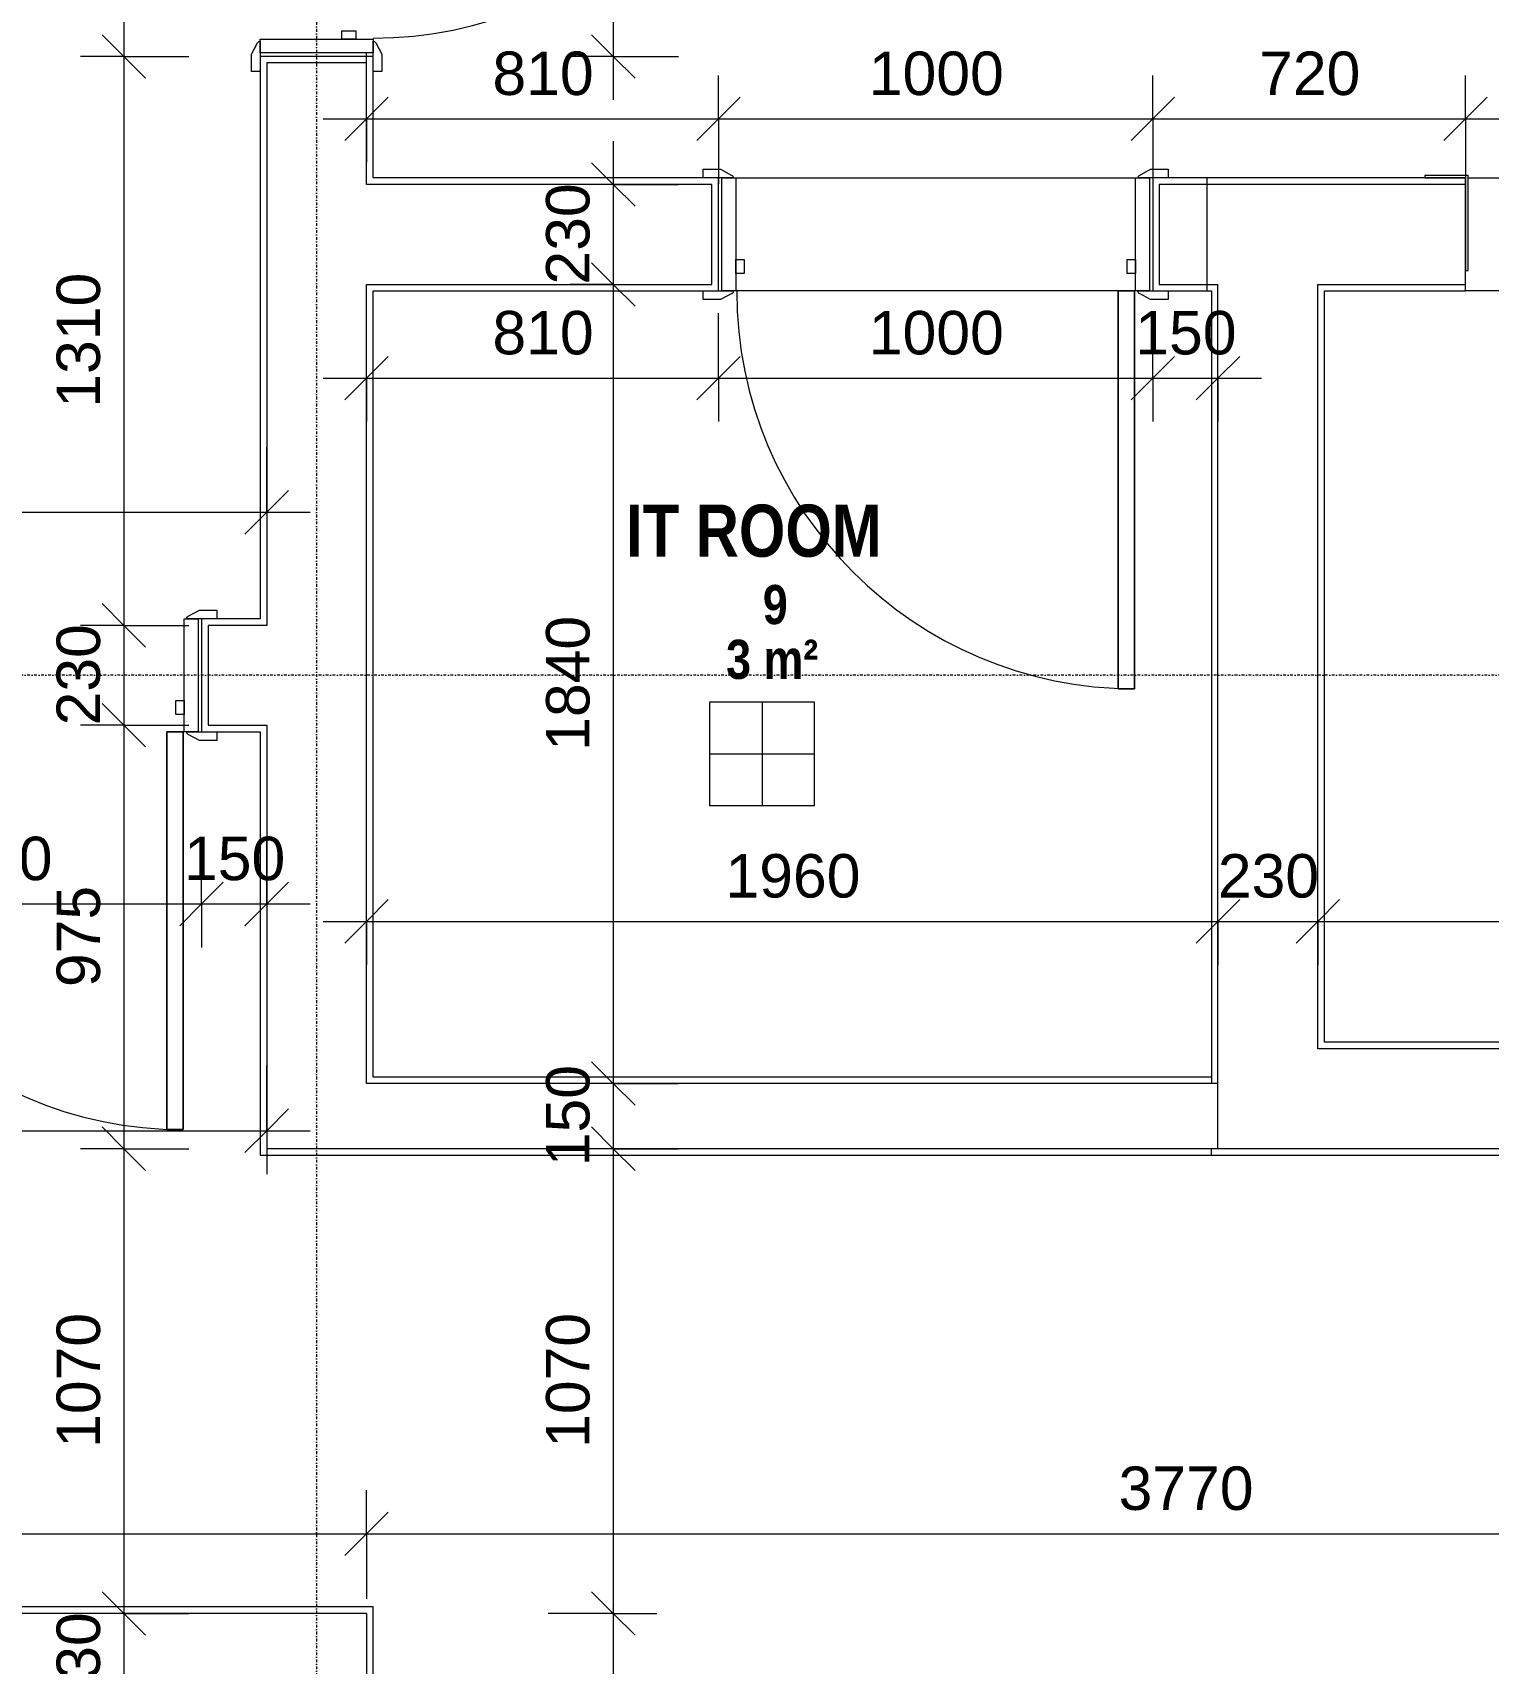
# Model space of a CAD drawing. Header units: millimetres. Extents: x -21051 to 202668, y -15646 to 13691.
# Drawn here: x -5025 to -1673, y -6067 to -2312 of the extents above; entities that cross this region are included whole.
import ezdxf

# ---------------------------------------------------------------- set-up
doc = ezdxf.new("R2010")
doc.units = ezdxf.units.MM
doc.linetypes.add('Dash dot', pattern=[15.875, 6.35, -4.7625, 0, -4.7625])
for name, color, linetype, lineweight in [('A-ANNO-DIMS', 211, 'Continuous', 9), ('A-ANNO-DIMS-100', 211, 'Continuous', 9), ('A-AREA-IDEN', 2, 'Continuous', 9), ('A-DOOR', 31, 'Continuous', 5), ('A-DOOR-FRAM', 31, 'Continuous', 5), ('A-FLOR', 192, 'Continuous', 5), ('A-WALL', 113, 'Continuous', 5), ('I-WALL', 2, 'Continuous', 5), ('S-GRID', 1, 'Continuous', 9)]:
    doc.layers.add(name, color=color, linetype=linetype, lineweight=lineweight)
doc.layers.get('0').off()
doc.styles.add('Arial Narrow_B', font='ARIALNB.TTF', dxfattribs={"height": 90})
doc.styles.add('Arial Narrow_B_1', font='ARIALNB.TTF', dxfattribs={"height": 120})
doc.styles.add('Arial_3', font='arial.ttf', dxfattribs={"height": 100})
doc.dimstyles.new('Arial_1_0', dxfattribs={"dimscale": 304.8, "dimtxt": 102.02594, "dimasz": 0.328084, "dimexe": 0.328084, "dimexo": 0.0625, "dimgap": 0.082021, "dimtad": 1, "dimdec": 0, "dimzin": 0, "dimdsep": 46, "dimtxsty": 'Arial_3', "dimblk1": 'OBLIQUE', "dimblk2": 'OBLIQUE', "dimsah": 1, "dimcen": 0.09, "dimdle": 0.328084, "dimazin": 0, "dimtfac": 1, "dimtdec": 4, "dimtix": 1, "dimtmove": 0, "dimatfit": 3, "dimfxl": 0.492126, "dimfxlon": 1, "dimtvp": 1, "dimtolj": 1, "dimtzin": 0, "dimarcsym": 2})
doc.dimstyles.new('Arial_1_0_3', dxfattribs={"dimscale": 304.8, "dimtxt": 102.02594, "dimasz": 0.328084, "dimexe": 0.328084, "dimexo": 0.0625, "dimgap": 0.082021, "dimtad": 1, "dimdec": 0, "dimzin": 0, "dimdsep": 46, "dimtxsty": 'Arial_3', "dimblk1": 'OBLIQUE', "dimblk2": 'OBLIQUE', "dimsah": 1, "dimcen": 0.09, "dimdle": 0.328084, "dimazin": 0, "dimtfac": 1, "dimtdec": 4, "dimtix": 1, "dimtmove": 0, "dimatfit": 3, "dimfxl": 0.492126, "dimfxlon": 1, "dimtvp": 1, "dimtolj": 1, "dimtzin": 0, "dimarcsym": 2})

# ---------------------------------------------------------------- blocks, each defined once
blk = doc.blocks.new('Doors_IntSgl - 1000x2700mm-873435-00_Ground floor')
at = {"layer": 'A-DOOR'}
for p, q in [((-535, 150), (-495, 150)), ((-535, 130), (-535, 150)), ((-465, 130), (-500, 130)), ((-495, 150), (-469, 136)), ((500, 130), (465, 130)), ((469, 136), (495, 150)), ((495, 150), (535, 150)), ((535, 150), (535, 130)), ((-535, -150), (-535, -130)), ((-495, -150), (-535, -150)), ((-500, -130), (-465, -130)), ((-469, -136), (-495, -150)), ((420, -130), (458, -130)), ((420, -1046), (420, -130)), ((420, -130), (420, -1046)), ((458, -130), (420, -130)), ((458, -130), (458, -1046)), ((458, -1046), (458, -130)), ((465, -130), (500, -130)), ((495, -150), (469, -136)), ((535, -150), (495, -150)), ((535, -130), (535, -150)), ((458, -1046), (420, -1046)), ((420, -1046), (458, -1046))]:
    blk.add_line(p, q, dxfattribs=at)
for centre, radius, start, end in [((-473, 129), 8.06, 7.125, 60.2551), ((473, 129), 8.06, 119.7449, 172.875), ((-473, -129), 8.06, 299.7449, 352.875), ((-473, -129), 8.06, 299.7449, 352.875), ((458, -130), 916, 180, 270), ((473, -129), 8.06, 187.125, 240.2551), ((473, -129), 8.06, 187.125, 240.2551)]:
    blk.add_arc(centre, radius, start, end, dxfattribs=at)
at = {"layer": 'A-DOOR-FRAM'}
for p, q in [((-492, 130), (-460, 130)), ((-492, -130), (-492, 130)), ((-460, 130), (-460, -130)), ((460, 130), (492, 130)), ((460, -130), (460, 130)), ((492, 130), (492, -130)), ((-460, -58), (-441, -58)), ((-460, -90), (-460, -58)), ((-441, -58), (-441, -90)), ((441, -58), (460, -58)), ((441, -90), (441, -58)), ((460, -58), (460, -90)), ((-441, -90), (-460, -90)), ((460, -90), (441, -90)), ((-460, -130), (-492, -130)), ((492, -130), (460, -130))]:
    blk.add_line(p, q, dxfattribs=at)
blk = doc.blocks.new('Doors_IntSgl - 1000x2700mm-881395-00_Ground floor')
at = {"layer": 'A-DOOR'}
for p, q in [((-535, 150), (-495, 150)), ((-535, 130), (-535, 150)), ((-465, 130), (-500, 130)), ((-495, 150), (-469, 136)), ((500, 130), (465, 130)), ((469, 136), (495, 150)), ((495, 150), (535, 150)), ((535, 150), (535, 130)), ((-535, -150), (-535, -130)), ((-495, -150), (-535, -150)), ((-500, -130), (-465, -130)), ((-469, -136), (-495, -150)), ((420, -130), (458, -130)), ((420, -1046), (420, -130)), ((420, -130), (420, -1046)), ((458, -130), (420, -130)), ((458, -130), (458, -1046)), ((458, -1046), (458, -130)), ((465, -130), (500, -130)), ((495, -150), (469, -136)), ((535, -150), (495, -150)), ((535, -130), (535, -150)), ((458, -1046), (420, -1046)), ((420, -1046), (458, -1046))]:
    blk.add_line(p, q, dxfattribs=at)
for centre, radius, start, end in [((-473, 129), 8.06, 7.125, 60.2551), ((473, 129), 8.06, 119.7449, 172.875), ((-473, -129), 8.06, 299.7449, 352.875), ((-473, -129), 8.06, 299.7449, 352.875), ((458, -130), 916, 180, 270), ((473, -129), 8.06, 187.125, 240.2551), ((473, -129), 8.06, 187.125, 240.2551)]:
    blk.add_arc(centre, radius, start, end, dxfattribs=at)
at = {"layer": 'A-DOOR-FRAM'}
for p, q in [((-492, 130), (-460, 130)), ((-492, -130), (-492, 130)), ((-460, 130), (-460, -130)), ((460, 130), (492, 130)), ((460, -130), (460, 130)), ((492, 130), (492, -130)), ((-460, -58), (-441, -58)), ((-460, -90), (-460, -58)), ((-441, -58), (-441, -90)), ((441, -58), (460, -58)), ((441, -90), (441, -58)), ((460, -58), (460, -90)), ((-441, -90), (-460, -90)), ((460, -90), (441, -90)), ((-460, -130), (-492, -130)), ((492, -130), (460, -130))]:
    blk.add_line(p, q, dxfattribs=at)
blk = doc.blocks.new('Room Tag B - Medium_rfaX - Name and Number-1261570-00_Ground floor')
at = {"layer": 'A-AREA-IDEN'}
for p, q in [((-2.752, -5.004), (-2.752, -2.604)), ((-2.752, -2.604), (-0.352, -2.604)), ((-1.552, -2.604), (-1.552, -5.004)), ((-0.352, -2.604), (-0.352, -5.004)), ((-2.752, -3.804), (-0.352, -3.804)), ((-0.352, -5.004), (-2.752, -5.004))]:
    blk.add_line(p, q, dxfattribs=at)
blk = doc.blocks.new('DIMBLOCK64-00_Ground floor')
at = {"layer": 'A-ANNO-DIMS-100', "transparency": 16777216}
for p, q in [((-6356, -5768), (-6356, -5618)), ((-4256, -5768), (-4256, -5668)), ((-6356, -5768), (-6306, -5718)), ((-4256, -5768), (-4206, -5718)), ((-6356, -5768), (-6406, -5818)), ((-6356, -5768), (-4256, -5768)), ((-6356, -5768), (-6356, -5868)), ((-4256, -5768), (-4306, -5818)), ((-4256, -5768), (-4256, -5918))]:
    blk.add_line(p, q, dxfattribs=at)
at = {"layer": 'A-ANNO-DIMS-100', "color": 0, "transparency": 16777216, "insert": (-5459.8, -5613.2), "char_height": 100, "width": 369.177, "attachment_point": 1, "line_spacing_factor": 0.941778, "style": 'Arial_3'}
blk.add_mtext('2100', dxfattribs=at)
blk = doc.blocks.new('_Oblique')
at = {"color": 0, "linetype": 'ByBlock', "lineweight": -2}
blk.add_line((-0.5, -0.5), (0.5, 0.5), dxfattribs=at)
blk = doc.blocks.new('DIMBLOCK65-00_Ground floor')
at = {"layer": 'A-ANNO-DIMS-100', "transparency": 16777216}
for p, q in [((-486, -5768), (-486, -5618)), ((-4256, -5768), (-4256, -5668)), ((-4256, -5768), (-4206, -5718)), ((-486, -5768), (-436, -5718)), ((-4256, -5768), (-4306, -5818)), ((-4256, -5768), (-486, -5768)), ((-4256, -5768), (-4256, -5918)), ((-486, -5768), (-536, -5818)), ((-486, -5768), (-486, -5868))]:
    blk.add_line(p, q, dxfattribs=at)
at = {"layer": 'A-ANNO-DIMS-100', "color": 0, "transparency": 16777216, "insert": (-2524.8, -5613.2), "char_height": 100, "width": 369.177, "attachment_point": 1, "line_spacing_factor": 0.941778, "style": 'Arial_3'}
blk.add_mtext('3770', dxfattribs=at)
blk = doc.blocks.new('DIMBLOCK109-00_Ground floor')
at = {"layer": 'A-ANNO-DIMS-100', "transparency": 16777216}
for p, q in [((-4256, -4358), (-4256, -4208)), ((-2296, -4358), (-2296, -4208)), ((-4256, -4358), (-4206, -4308)), ((-2296, -4358), (-2246, -4308)), ((-4356, -4358), (-2296, -4358)), ((-4256, -4358), (-4306, -4408)), ((-4256, -4358), (-4256, -4458)), ((-2296, -4358), (-2346, -4408)), ((-2296, -4358), (-2296, -4458))]:
    blk.add_line(p, q, dxfattribs=at)
at = {"layer": 'A-ANNO-DIMS-100', "color": 0, "transparency": 16777216, "insert": (-3429.8, -4203.2), "char_height": 100, "width": 369.177, "attachment_point": 1, "line_spacing_factor": 0.941778, "style": 'Arial_3'}
blk.add_mtext('1960', dxfattribs=at)
blk = doc.blocks.new('DIMBLOCK110-00_Ground floor')
at = {"layer": 'A-ANNO-DIMS-100', "transparency": 16777216}
for p, q in [((-2296, -4358), (-2296, -4208)), ((-2066, -4358), (-2066, -4208)), ((-2296, -4358), (-2246, -4308)), ((-2066, -4358), (-2016, -4308)), ((-2296, -4358), (-2346, -4408)), ((-2296, -4358), (-2066, -4358)), ((-2296, -4358), (-2296, -4458)), ((-2066, -4358), (-2116, -4408)), ((-2066, -4358), (-2066, -4458))]:
    blk.add_line(p, q, dxfattribs=at)
at = {"layer": 'A-ANNO-DIMS-100', "color": 0, "transparency": 16777216, "insert": (-2296.3, -4203.2), "char_height": 100, "width": 276.883, "attachment_point": 1, "line_spacing_factor": 0.941778, "style": 'Arial_3'}
blk.add_mtext('230', dxfattribs=at)
blk = doc.blocks.new('DIMBLOCK111-00_Ground floor')
at = {"layer": 'A-ANNO-DIMS-100', "transparency": 16777216}
for p, q in [((-2066, -4358), (-2066, -4208)), ((-486, -4358), (-486, -4208)), ((-2066, -4358), (-2016, -4308)), ((-486, -4358), (-436, -4308)), ((-2066, -4358), (-2116, -4408)), ((-2066, -4358), (-386, -4358)), ((-2066, -4358), (-2066, -4458)), ((-486, -4358), (-536, -4408)), ((-486, -4358), (-486, -4458))]:
    blk.add_line(p, q, dxfattribs=at)
at = {"layer": 'A-ANNO-DIMS-100', "color": 0, "transparency": 16777216, "insert": (-1429.8, -4203.2), "char_height": 100, "width": 369.177, "attachment_point": 1, "line_spacing_factor": 0.941778, "style": 'Arial_3'}
blk.add_mtext('1580', dxfattribs=at)
blk = doc.blocks.new('DIMBLOCK119-00_Ground floor')
at = {"layer": 'A-ANNO-DIMS-100', "transparency": 16777216}
for p, q in [((-5636, -4318), (-5636, -4168)), ((-4636, -4318), (-4636, -4168)), ((-5636, -4318), (-5586, -4268)), ((-4636, -4318), (-4586, -4268)), ((-5636, -4318), (-5686, -4368)), ((-5636, -4318), (-4636, -4318)), ((-5636, -4318), (-5636, -4418)), ((-4636, -4318), (-4686, -4368)), ((-4636, -4318), (-4636, -4418))]:
    blk.add_line(p, q, dxfattribs=at)
at = {"layer": 'A-ANNO-DIMS-100', "color": 0, "transparency": 16777216, "insert": (-5289.8, -4163.2), "char_height": 100, "width": 369.177, "attachment_point": 1, "line_spacing_factor": 0.941778, "style": 'Arial_3'}
blk.add_mtext('1000', dxfattribs=at)
blk = doc.blocks.new('DIMBLOCK120-00_Ground floor')
at = {"layer": 'A-ANNO-DIMS-100', "transparency": 16777216}
for p, q in [((-4636, -4318), (-4636, -4168)), ((-4486, -4318), (-4486, -4168)), ((-4636, -4318), (-4586, -4268)), ((-4486, -4318), (-4436, -4268)), ((-4636, -4318), (-4686, -4368)), ((-4636, -4318), (-4386, -4318)), ((-4636, -4318), (-4636, -4418)), ((-4486, -4318), (-4536, -4368)), ((-4486, -4318), (-4486, -4418))]:
    blk.add_line(p, q, dxfattribs=at)
at = {"layer": 'A-ANNO-DIMS-100', "color": 0, "transparency": 16777216, "insert": (-4676.3, -4163.2), "char_height": 100, "width": 276.883, "attachment_point": 1, "line_spacing_factor": 0.941778, "style": 'Arial_3'}
blk.add_mtext('150', dxfattribs=at)
blk = doc.blocks.new('DIMBLOCK121-00_Ground floor')
at = {"layer": 'A-ANNO-DIMS-100', "transparency": 16777216}
for p, q in [((-6356, -4840), (-6356, -4690)), ((-4486, -4840), (-4486, -4690)), ((-6356, -4840), (-6306, -4790)), ((-4486, -4840), (-4436, -4790)), ((-6456, -4840), (-4386, -4840)), ((-6356, -4840), (-6406, -4890)), ((-6356, -4840), (-6356, -4940)), ((-4486, -4840), (-4536, -4890)), ((-4486, -4840), (-4486, -4940))]:
    blk.add_line(p, q, dxfattribs=at)
at = {"layer": 'A-ANNO-DIMS-100', "color": 0, "transparency": 16777216, "insert": (-5574.8, -4685.2), "char_height": 100, "width": 369.177, "attachment_point": 1, "line_spacing_factor": 0.941778, "style": 'Arial_3'}
blk.add_mtext('1870', dxfattribs=at)
blk = doc.blocks.new('DIMBLOCK160-00_Ground floor')
at = {"layer": 'A-ANNO-DIMS-100', "transparency": 16777216}
for p, q in [((-4814.9, -1366.5), (-4864.9, -1316.5)), ((-4814.9, -1366.5), (-4914.9, -1366.5)), ((-4814.9, -1366.5), (-4814.9, -2366.5)), ((-4814.9, -1366.5), (-4764.9, -1416.5)), ((-4814.9, -1366.5), (-4664.9, -1366.5)), ((-4814.9, -2366.5), (-4864.9, -2316.5)), ((-4814.9, -2366.5), (-4914.9, -2366.5)), ((-4814.9, -2366.5), (-4764.9, -2416.5)), ((-4814.9, -2366.5), (-4664.9, -2366.5))]:
    blk.add_line(p, q, dxfattribs=at)
at = {"layer": 'A-ANNO-DIMS-100', "color": 0, "transparency": 16777216, "insert": (-4969.7, -2020.4), "char_height": 100, "width": 369.177, "attachment_point": 1, "rotation": 90, "line_spacing_factor": 0.941778, "style": 'Arial_3'}
blk.add_mtext('1000', dxfattribs=at)
blk = doc.blocks.new('DIMBLOCK161-00_Ground floor')
at = {"layer": 'A-ANNO-DIMS-100', "transparency": 16777216}
for p, q in [((-4814.9, -2366.5), (-4864.9, -2316.5)), ((-4814.9, -2366.5), (-4914.9, -2366.5)), ((-4814.9, -2366.5), (-4814.9, -3676.5)), ((-4814.9, -2366.5), (-4764.9, -2416.5)), ((-4814.9, -2366.5), (-4664.9, -2366.5)), ((-4814.9, -3676.5), (-4864.9, -3626.5)), ((-4814.9, -3676.5), (-4914.9, -3676.5)), ((-4814.9, -3676.5), (-4764.9, -3726.5)), ((-4814.9, -3676.5), (-4664.9, -3676.5))]:
    blk.add_line(p, q, dxfattribs=at)
at = {"layer": 'A-ANNO-DIMS-100', "color": 0, "transparency": 16777216, "insert": (-4969.7, -3175.4), "char_height": 100, "width": 369.177, "attachment_point": 1, "rotation": 90, "line_spacing_factor": 0.941778, "style": 'Arial_3'}
blk.add_mtext('1310', dxfattribs=at)
blk = doc.blocks.new('DIMBLOCK162-00_Ground floor')
at = {"layer": 'A-ANNO-DIMS-100', "transparency": 16777216}
for p, q in [((-4814.9, -3676.5), (-4864.9, -3626.5)), ((-4814.9, -3676.5), (-4914.9, -3676.5)), ((-4814.9, -3676.5), (-4814.9, -3906.5)), ((-4814.9, -3676.5), (-4764.9, -3726.5)), ((-4814.9, -3676.5), (-4664.9, -3676.5)), ((-4814.9, -3906.5), (-4864.9, -3856.5)), ((-4814.9, -3906.5), (-4914.9, -3906.5)), ((-4814.9, -3906.5), (-4764.9, -3956.5)), ((-4814.9, -3906.5), (-4664.9, -3906.5))]:
    blk.add_line(p, q, dxfattribs=at)
at = {"layer": 'A-ANNO-DIMS-100', "color": 0, "transparency": 16777216, "insert": (-4969.7, -3906.9), "char_height": 100, "width": 276.883, "attachment_point": 1, "rotation": 90, "line_spacing_factor": 0.941778, "style": 'Arial_3'}
blk.add_mtext('230', dxfattribs=at)
blk = doc.blocks.new('DIMBLOCK163-00_Ground floor')
at = {"layer": 'A-ANNO-DIMS-100', "transparency": 16777216}
for p, q in [((-4814.9, -3906.5), (-4864.9, -3856.5)), ((-4814.9, -3906.5), (-4914.9, -3906.5)), ((-4814.9, -3906.5), (-4814.9, -4881.5)), ((-4814.9, -3906.5), (-4764.9, -3956.5)), ((-4814.9, -3906.5), (-4664.9, -3906.5)), ((-4814.9, -4881.5), (-4864.9, -4831.5)), ((-4814.9, -4881.5), (-4914.9, -4881.5)), ((-4814.9, -4881.5), (-4764.9, -4931.5)), ((-4814.9, -4881.5), (-4664.9, -4881.5))]:
    blk.add_line(p, q, dxfattribs=at)
at = {"layer": 'A-ANNO-DIMS-100', "color": 0, "transparency": 16777216, "insert": (-4969.7, -4509.4), "char_height": 100, "width": 276.883, "attachment_point": 1, "rotation": 90, "line_spacing_factor": 0.941778, "style": 'Arial_3'}
blk.add_mtext('975', dxfattribs=at)
blk = doc.blocks.new('DIMBLOCK164-00_Ground floor')
at = {"layer": 'A-ANNO-DIMS-100', "transparency": 16777216}
for p, q in [((-4814.9, -4881.5), (-4864.9, -4831.5)), ((-4814.9, -4881.5), (-4914.9, -4881.5)), ((-4814.9, -4881.5), (-4814.9, -5951.5)), ((-4814.9, -4881.5), (-4764.9, -4931.5)), ((-4814.9, -4881.5), (-4664.9, -4881.5)), ((-4814.9, -5951.5), (-4864.9, -5901.5)), ((-4814.9, -5951.5), (-4914.9, -5951.5)), ((-4814.9, -5951.5), (-4764.9, -6001.5)), ((-4814.9, -5951.5), (-4664.9, -5951.5))]:
    blk.add_line(p, q, dxfattribs=at)
at = {"layer": 'A-ANNO-DIMS-100', "color": 0, "transparency": 16777216, "insert": (-4969.7, -5570.4), "char_height": 100, "width": 369.177, "attachment_point": 1, "rotation": 90, "line_spacing_factor": 0.941778, "style": 'Arial_3'}
blk.add_mtext('1070', dxfattribs=at)
blk = doc.blocks.new('DIMBLOCK165-00_Ground floor')
at = {"layer": 'A-ANNO-DIMS-100', "transparency": 16777216}
for p, q in [((-4814.9, -5951.5), (-4864.9, -5901.5)), ((-4814.9, -5951.5), (-4914.9, -5951.5)), ((-4814.9, -5951.5), (-4814.9, -6181.5)), ((-4814.9, -5951.5), (-4764.9, -6001.5)), ((-4814.9, -5951.5), (-4664.9, -5951.5)), ((-4814.9, -6181.5), (-4864.9, -6131.5)), ((-4814.9, -6181.5), (-4914.9, -6181.5)), ((-4814.9, -6181.5), (-4764.9, -6231.5)), ((-4814.9, -6181.5), (-4664.9, -6181.5))]:
    blk.add_line(p, q, dxfattribs=at)
at = {"layer": 'A-ANNO-DIMS-100', "color": 0, "transparency": 16777216, "insert": (-4969.7, -6181.9), "char_height": 100, "width": 276.883, "attachment_point": 1, "rotation": 90, "line_spacing_factor": 0.941778, "style": 'Arial_3'}
blk.add_mtext('230', dxfattribs=at)
blk = doc.blocks.new('DIMBLOCK171-00_Ground floor')
at = {"layer": 'A-ANNO-DIMS-100', "transparency": 16777216}
for p, q in [((-3688, -1366.5), (-3738, -1316.5)), ((-3688, -1366.5), (-3788, -1366.5)), ((-3688, -1366.5), (-3688, -2466.5)), ((-3688, -1366.5), (-3638, -1416.5)), ((-3688, -1366.5), (-3538, -1366.5)), ((-3688, -2366.5), (-3738, -2316.5)), ((-3688, -2366.5), (-3788, -2366.5)), ((-3688, -2366.5), (-3638, -2416.5)), ((-3688, -2366.5), (-3538, -2366.5))]:
    blk.add_line(p, q, dxfattribs=at)
at = {"layer": 'A-ANNO-DIMS-100', "color": 0, "transparency": 16777216, "insert": (-3842.9, -2020.4), "char_height": 100, "width": 369.177, "attachment_point": 1, "rotation": 90, "line_spacing_factor": 0.941778, "style": 'Arial_3'}
blk.add_mtext('1000', dxfattribs=at)
blk = doc.blocks.new('DIMBLOCK172-00_Ground floor')
at = {"layer": 'A-ANNO-DIMS-100', "transparency": 16777216}
for p, q in [((-4256, -2510.2), (-4256, -2360.2)), ((-3446, -2510.2), (-3446, -2410.2)), ((-4256, -2510.2), (-4206, -2460.2)), ((-3446, -2510.2), (-3396, -2460.2)), ((-4356, -2510.2), (-3446, -2510.2)), ((-4256, -2510.2), (-4306, -2560.2)), ((-4256, -2510.2), (-4256, -2610.2)), ((-3446, -2510.2), (-3496, -2560.2)), ((-3446, -2510.2), (-3446, -2660.2))]:
    blk.add_line(p, q, dxfattribs=at)
at = {"layer": 'A-ANNO-DIMS-100', "color": 0, "transparency": 16777216, "insert": (-3966.3, -2355.4), "char_height": 100, "width": 276.883, "attachment_point": 1, "line_spacing_factor": 0.941778, "style": 'Arial_3'}
blk.add_mtext('810', dxfattribs=at)
blk = doc.blocks.new('DIMBLOCK173-00_Ground floor')
at = {"layer": 'A-ANNO-DIMS-100', "transparency": 16777216}
for p, q in [((-3446, -2510.2), (-3446, -2410.2)), ((-2446, -2510.2), (-2446, -2410.2)), ((-3446, -2510.2), (-3396, -2460.2)), ((-2446, -2510.2), (-2396, -2460.2)), ((-3446, -2510.2), (-3496, -2560.2)), ((-3446, -2510.2), (-2446, -2510.2)), ((-3446, -2510.2), (-3446, -2660.2)), ((-2446, -2510.2), (-2496, -2560.2)), ((-2446, -2510.2), (-2446, -2660.2))]:
    blk.add_line(p, q, dxfattribs=at)
at = {"layer": 'A-ANNO-DIMS-100', "color": 0, "transparency": 16777216, "insert": (-3099.8, -2355.4), "char_height": 100, "width": 369.177, "attachment_point": 1, "line_spacing_factor": 0.941778, "style": 'Arial_3'}
blk.add_mtext('1000', dxfattribs=at)
blk = doc.blocks.new('DIMBLOCK174-00_Ground floor')
at = {"layer": 'A-ANNO-DIMS-100', "transparency": 16777216}
for p, q in [((-2446, -2510.2), (-2446, -2410.2)), ((-1726, -2510.2), (-1726, -2410.2)), ((-2446, -2510.2), (-2396, -2460.2)), ((-1726, -2510.2), (-1676, -2460.2)), ((-2446, -2510.2), (-2496, -2560.2)), ((-2446, -2510.2), (-1726, -2510.2)), ((-2446, -2510.2), (-2446, -2660.2)), ((-1726, -2510.2), (-1776, -2560.2)), ((-1726, -2510.2), (-1726, -2660.2))]:
    blk.add_line(p, q, dxfattribs=at)
at = {"layer": 'A-ANNO-DIMS-100', "color": 0, "transparency": 16777216, "insert": (-2201.3, -2355.4), "char_height": 100, "width": 276.883, "attachment_point": 1, "line_spacing_factor": 0.941778, "style": 'Arial_3'}
blk.add_mtext('720', dxfattribs=at)
blk = doc.blocks.new('DIMBLOCK175-00_Ground floor')
at = {"layer": 'A-ANNO-DIMS-100', "transparency": 16777216}
for p, q in [((-1726, -2510.2), (-1726, -2410.2)), ((-826, -2510.2), (-826, -2410.2)), ((-1726, -2510.2), (-1676, -2460.2)), ((-826, -2510.2), (-776, -2460.2)), ((-1726, -2510.2), (-1776, -2560.2)), ((-1726, -2510.2), (-826, -2510.2)), ((-1726, -2510.2), (-1726, -2660.2)), ((-826, -2510.2), (-876, -2560.2)), ((-826, -2510.2), (-826, -2660.2))]:
    blk.add_line(p, q, dxfattribs=at)
at = {"layer": 'A-ANNO-DIMS-100', "color": 0, "transparency": 16777216, "insert": (-1391.3, -2355.4), "char_height": 100, "width": 276.883, "attachment_point": 1, "line_spacing_factor": 0.941778, "style": 'Arial_3'}
blk.add_mtext('900', dxfattribs=at)
blk = doc.blocks.new('DIMBLOCK177-00_Ground floor')
at = {"layer": 'A-ANNO-DIMS-100', "transparency": 16777216}
for p, q in [((-4256, -3107.4), (-4256, -2957.4)), ((-3446, -3107.4), (-3446, -2957.4)), ((-4256, -3107.4), (-4206, -3057.4)), ((-3446, -3107.4), (-3396, -3057.4)), ((-4356, -3107.4), (-3446, -3107.4)), ((-4256, -3107.4), (-4306, -3157.4)), ((-4256, -3107.4), (-4256, -3207.4)), ((-3446, -3107.4), (-3496, -3157.4)), ((-3446, -3107.4), (-3446, -3207.4))]:
    blk.add_line(p, q, dxfattribs=at)
at = {"layer": 'A-ANNO-DIMS-100', "color": 0, "transparency": 16777216, "insert": (-3966.3, -2952.6), "char_height": 100, "width": 276.883, "attachment_point": 1, "line_spacing_factor": 0.941778, "style": 'Arial_3'}
blk.add_mtext('810', dxfattribs=at)
blk = doc.blocks.new('DIMBLOCK178-00_Ground floor')
at = {"layer": 'A-ANNO-DIMS-100', "transparency": 16777216}
for p, q in [((-3446, -3107.4), (-3446, -2957.4)), ((-2446, -3107.4), (-2446, -2957.4)), ((-3446, -3107.4), (-3396, -3057.4)), ((-2446, -3107.4), (-2396, -3057.4)), ((-3446, -3107.4), (-3496, -3157.4)), ((-3446, -3107.4), (-2446, -3107.4)), ((-3446, -3107.4), (-3446, -3207.4)), ((-2446, -3107.4), (-2496, -3157.4)), ((-2446, -3107.4), (-2446, -3207.4))]:
    blk.add_line(p, q, dxfattribs=at)
at = {"layer": 'A-ANNO-DIMS-100', "color": 0, "transparency": 16777216, "insert": (-3099.8, -2952.6), "char_height": 100, "width": 369.177, "attachment_point": 1, "line_spacing_factor": 0.941778, "style": 'Arial_3'}
blk.add_mtext('1000', dxfattribs=at)
blk = doc.blocks.new('DIMBLOCK179-00_Ground floor')
at = {"layer": 'A-ANNO-DIMS-100', "transparency": 16777216}
for p, q in [((-2446, -3107.4), (-2446, -2957.4)), ((-2296, -3107.4), (-2296, -2957.4)), ((-2446, -3107.4), (-2396, -3057.4)), ((-2296, -3107.4), (-2246, -3057.4)), ((-2446, -3107.4), (-2496, -3157.4)), ((-2446, -3107.4), (-2196, -3107.4)), ((-2446, -3107.4), (-2446, -3207.4)), ((-2296, -3107.4), (-2346, -3157.4)), ((-2296, -3107.4), (-2296, -3207.4))]:
    blk.add_line(p, q, dxfattribs=at)
at = {"layer": 'A-ANNO-DIMS-100', "color": 0, "transparency": 16777216, "insert": (-2486.3, -2952.6), "char_height": 100, "width": 276.883, "attachment_point": 1, "line_spacing_factor": 0.941778, "style": 'Arial_3'}
blk.add_mtext('150', dxfattribs=at)
blk = doc.blocks.new('DIMBLOCK185-00_Ground floor')
at = {"layer": 'A-ANNO-DIMS-100', "transparency": 16777216}
for p, q in [((-3688, -2561.5), (-3688, -2891.5)), ((-3688, -2661.5), (-3738, -2611.5)), ((-3688, -2661.5), (-3788, -2661.5)), ((-3688, -2661.5), (-3638, -2711.5)), ((-3688, -2661.5), (-3538, -2661.5)), ((-3688, -2891.5), (-3738, -2841.5)), ((-3688, -2891.5), (-3788, -2891.5)), ((-3688, -2891.5), (-3638, -2941.5)), ((-3688, -2891.5), (-3538, -2891.5))]:
    blk.add_line(p, q, dxfattribs=at)
at = {"layer": 'A-ANNO-DIMS-100', "color": 0, "transparency": 16777216, "insert": (-3842.9, -2891.9), "char_height": 100, "width": 276.883, "attachment_point": 1, "rotation": 90, "line_spacing_factor": 0.941778, "style": 'Arial_3'}
blk.add_mtext('230', dxfattribs=at)
blk = doc.blocks.new('DIMBLOCK186-00_Ground floor')
at = {"layer": 'A-ANNO-DIMS-100', "transparency": 16777216}
for p, q in [((-3688, -2891.5), (-3738, -2841.5)), ((-3688, -2891.5), (-3788, -2891.5)), ((-3688, -2891.5), (-3688, -4731.5)), ((-3688, -2891.5), (-3638, -2941.5)), ((-3688, -2891.5), (-3538, -2891.5)), ((-3688, -4731.5), (-3738, -4681.5)), ((-3688, -4731.5), (-3788, -4731.5)), ((-3688, -4731.5), (-3638, -4781.5)), ((-3688, -4731.5), (-3538, -4731.5))]:
    blk.add_line(p, q, dxfattribs=at)
at = {"layer": 'A-ANNO-DIMS-100', "color": 0, "transparency": 16777216, "insert": (-3842.9, -3965.4), "char_height": 100, "width": 369.177, "attachment_point": 1, "rotation": 90, "line_spacing_factor": 0.941778, "style": 'Arial_3'}
blk.add_mtext('1840', dxfattribs=at)
blk = doc.blocks.new('DIMBLOCK187-00_Ground floor')
at = {"layer": 'A-ANNO-DIMS-100', "transparency": 16777216}
for p, q in [((-3688, -4731.5), (-3738, -4681.5)), ((-3688, -4731.5), (-3788, -4731.5)), ((-3688, -4731.5), (-3688, -4881.5)), ((-3688, -4731.5), (-3638, -4781.5)), ((-3688, -4731.5), (-3538, -4731.5)), ((-3688, -4881.5), (-3738, -4831.5)), ((-3688, -4881.5), (-3788, -4881.5)), ((-3688, -4881.5), (-3638, -4931.5)), ((-3688, -4881.5), (-3538, -4881.5))]:
    blk.add_line(p, q, dxfattribs=at)
at = {"layer": 'A-ANNO-DIMS-100', "color": 0, "transparency": 16777216, "insert": (-3842.9, -4921.9), "char_height": 100, "width": 276.883, "attachment_point": 1, "rotation": 90, "line_spacing_factor": 0.941778, "style": 'Arial_3'}
blk.add_mtext('150', dxfattribs=at)
blk = doc.blocks.new('DIMBLOCK188-00_Ground floor')
at = {"layer": 'A-ANNO-DIMS-100', "transparency": 16777216}
for p, q in [((-3688, -4881.5), (-3738, -4831.5)), ((-3688, -4881.5), (-3788, -4881.5)), ((-3688, -4881.5), (-3688, -5951.5)), ((-3688, -4881.5), (-3638, -4931.5)), ((-3688, -4881.5), (-3538, -4881.5)), ((-3688, -5951.5), (-3738, -5901.5)), ((-3688, -5951.5), (-3838, -5951.5)), ((-3688, -5951.5), (-3638, -6001.5)), ((-3688, -5951.5), (-3588, -5951.5))]:
    blk.add_line(p, q, dxfattribs=at)
at = {"layer": 'A-ANNO-DIMS-100', "color": 0, "transparency": 16777216, "insert": (-3842.9, -5570.4), "char_height": 100, "width": 369.177, "attachment_point": 1, "rotation": 90, "line_spacing_factor": 0.941778, "style": 'Arial_3'}
blk.add_mtext('1070', dxfattribs=at)
blk = doc.blocks.new('DIMBLOCK189-00_Ground floor')
at = {"layer": 'A-ANNO-DIMS-100', "transparency": 16777216}
for p, q in [((-3688, -5951.5), (-3738, -5901.5)), ((-3688, -5951.5), (-3838, -5951.5)), ((-3688, -5951.5), (-3688, -8676.5)), ((-3688, -5951.5), (-3638, -6001.5)), ((-3688, -5951.5), (-3588, -5951.5)), ((-3688, -8676.5), (-3738, -8626.5)), ((-3688, -8676.5), (-3788, -8676.5)), ((-3688, -8676.5), (-3638, -8726.5)), ((-3688, -8676.5), (-3538, -8676.5))]:
    blk.add_line(p, q, dxfattribs=at)
at = {"layer": 'A-ANNO-DIMS-100', "color": 0, "transparency": 16777216, "insert": (-3842.9, -7467.9), "char_height": 100, "width": 369.177, "attachment_point": 1, "rotation": 90, "line_spacing_factor": 0.941778, "style": 'Arial_3'}
blk.add_mtext('2725', dxfattribs=at)
blk = doc.blocks.new('DIMBLOCK284-00_Ground floor')
at = {"layer": 'A-ANNO-DIMS-100', "transparency": 16777216}
for p, q in [((-4486, -3416.2), (-4486, -3266.2)), ((-9306, -3416.2), (-9306, -3316.2)), ((-9306, -3416.2), (-9256, -3366.2)), ((-4486, -3416.2), (-4436, -3366.2)), ((-9306, -3416.2), (-9356, -3466.2)), ((-9306, -3416.2), (-4386, -3416.2)), ((-9306, -3416.2), (-9306, -3566.2)), ((-4486, -3416.2), (-4536, -3466.2)), ((-4486, -3416.2), (-4486, -3516.2))]:
    blk.add_line(p, q, dxfattribs=at)
at = {"layer": 'A-ANNO-DIMS-100', "color": 0, "transparency": 16777216, "insert": (-7049.8, -3261.3), "char_height": 100, "width": 369.177, "attachment_point": 1, "line_spacing_factor": 0.941778, "style": 'Arial_3'}
blk.add_mtext('4820', dxfattribs=at)

msp = doc.modelspace()

# ---------------------------------------------------------------- linework, layer by layer
at = {"layer": 'A-FLOR', "lineweight": 9}
for p, q in [((-1820, -2640.5), (-1820, -2646.5)), ((-1720, -2640.5), (-1820, -2640.5)), ((-1820, -2646.5), (-1726, -2646.5)), ((-1726, -2646.5), (-1726, -2859.5)), ((-1720, -2859.5), (-1720, -2640.5)), ((-1726, -2859.5), (-1720, -2859.5))]:
    msp.add_line(p, q, dxfattribs=at)
at = {"layer": 'A-WALL', "lineweight": 18}
for p, q in [((-4486, -2381.5), (-4486, -3676.5)), ((-4256, -2381.5), (-4486, -2381.5)), ((-4256, -2661.5), (-4256, -2381.5)), ((-3461, -2661.5), (-4256, -2661.5)), ((-3461, -2891.5), (-3461, -2661.5)), ((-2431, -2661.5), (-2431, -2891.5)), ((-1726, -2661.5), (-2431, -2661.5)), ((-1726, -2646.5), (-2321, -2646.5)), ((-1726, -2906.5), (-1726, -2646.5)), ((-4256, -4731.5), (-4256, -2891.5)), ((-4256, -2891.5), (-3461, -2891.5)), ((-2431, -2891.5), (-2296, -2891.5)), ((-2321, -2906.5), (-2311, -2906.5)), ((-2311, -2906.5), (-2311, -4731.5)), ((-2296, -4881.5), (-2296, -2891.5)), ((-2066, -4651.5), (-2066, -2891.5)), ((-2066, -2891.5), (-1726, -2891.5)), ((-2051, -4636.5), (-2051, -2906.5)), ((-2051, -2906.5), (-1726, -2906.5)), ((-4621, -3676.5), (-4621, -3906.5)), ((-4486, -3676.5), (-4621, -3676.5)), ((-4621, -3906.5), (-4486, -3906.5)), ((-4486, -3906.5), (-4486, -4881.5)), ((-486, -4651.5), (-2066, -4651.5)), ((-501, -4636.5), (-2051, -4636.5)), ((-4501, -4716.5), (-4501, -4896.5)), ((-2311, -4716.5), (-4241, -4716.5)), ((-2296, -4731.5), (-4256, -4731.5)), ((-4501, -4896.5), (-486, -4896.5)), ((-256, -4881.5), (-4486, -4881.5)), ((-2311, -4896.5), (-2311, -4881.5)), ((-4256, -5951.5), (-6356, -5951.5)), ((-4256, -5951.5), (-4256, -7261.5))]:
    msp.add_line(p, q, dxfattribs=at)
at = {"layer": 'A-WALL'}
for p, q in [((-1720, -2646.5), (-832, -2646.5)), ((-826, -2906.5), (-1726, -2906.5))]:
    msp.add_line(p, q, dxfattribs=at)
at = {"layer": 'I-WALL', "lineweight": 18}
for p, q in [((-4501, -2366.5), (-4501, -3661.5)), ((-4241, -2366.5), (-4501, -2366.5)), ((-4241, -2646.5), (-4241, -2366.5)), ((-3446, -2646.5), (-4241, -2646.5)), ((-3446, -2906.5), (-3446, -2646.5)), ((-2321, -2646.5), (-2446, -2646.5)), ((-2446, -2646.5), (-2446, -2906.5)), ((-2321, -2906.5), (-2321, -2646.5)), ((-4241, -4716.5), (-4241, -2906.5)), ((-4241, -2906.5), (-3446, -2906.5)), ((-2446, -2906.5), (-2321, -2906.5)), ((-4501, -3661.5), (-4636, -3661.5)), ((-4636, -3661.5), (-4636, -3921.5)), ((-4636, -3921.5), (-4501, -3921.5)), ((-4501, -3921.5), (-4501, -4716.5)), ((-4241, -5936.5), (-6341, -5936.5)), ((-4241, -7276.5), (-4241, -5936.5))]:
    msp.add_line(p, q, dxfattribs=at)
at = {"layer": 'I-WALL'}
for p, q in [((-3406, -2646.5), (-2486, -2646.5)), ((-2526, -2906.5), (-3406, -2906.5)), ((-2486, -2906.5), (-2488, -2906.5))]:
    msp.add_line(p, q, dxfattribs=at)
at = {"layer": 'S-GRID', "linetype": 'Dash dot', "lineweight": 18}
for p, q in [((-4371, 8463.9), (-4371, -12107.9)), ((8563.8, -3791.5), (-16244.3, -3791.5))]:
    msp.add_line(p, q, dxfattribs=at)

# ---------------------------------------------------------------- block references
at = {"layer": 'A-AREA-IDEN', "xscale": 99.99999999999994, "yscale": 99.99999999999994, "zscale": 99.99999999999994}
msp.add_blockref('Room Tag B - Medium_rfaX - Name and Number-1261570-00_Ground floor', (-3190.5, -3592), dxfattribs=at)
at = {"layer": 'A-DOOR', "rotation": 90.00000000000006}
msp.add_blockref('Doors_IntSgl - 1000x2700mm-881395-00_Ground floor', (-4371, -1866.5), dxfattribs=at)
at = {"layer": 'A-DOOR'}
for p in [(-2946, -2776.5), (-5136, -3791.5)]:
    msp.add_blockref('Doors_IntSgl - 1000x2700mm-873435-00_Ground floor', p, dxfattribs=at)

# ---------------------------------------------------------------- texts
at = {"layer": 'A-AREA-IDEN', "attachment_point": 1}
for s, insert, char_height, width, style in [('IT ROOM', (-3658.5, -3398.5), 120, 753.586, 'Arial Narrow_B_1'), ('\\fArial Narrow|b1|i0|c0|p34|;9', (-3343.8, -3583.7), 90, 72.152, 'Arial Narrow_B'), ('3 m²', (-3428.3, -3709.7), 90, 256.54, 'Arial Narrow_B')]:
    msp.add_mtext(s, dxfattribs=dict(at, insert=insert, char_height=char_height, width=width, style=style))

# ---------------------------------------------------------------- dimensions: what is measured, and where the dimension line sits
at = {"layer": 'A-ANNO-DIMS'}
for base, p1, p2, angle, override, picture, middle in [((-4814.9, -2366.5), (-4664.9, -1366.5), (-4664.9, -2366.5), 90, {"dimpost": '<>', "dimfxl": 1000}, 'DIMBLOCK160-00_Ground floor', (-4891, -1866.5)), ((-3688, -2366.5), (-3538, -1366.5), (-3538, -2366.5), 90, {"dimpost": '<>', "dimfxl": 1000}, 'DIMBLOCK171-00_Ground floor', (-3764.1, -1866.5)), ((-4814.9, -3676.5), (-4664.9, -2366.5), (-4664.9, -3676.5), 90, {"dimpost": '<>', "dimfxl": 1310}, 'DIMBLOCK161-00_Ground floor', (-4891, -3021.5)), ((-3446, -2510.2), (-4256, -2360.2), (-3446, -2660.2), 0, {"dimpost": '<>', "dimfxl": 863.770803}, 'DIMBLOCK172-00_Ground floor', (-3851, -2434.2)), ((-2446, -2510.2), (-3446, -2660.2), (-2446, -2660.2), 0, {"dimpost": '<>', "dimfxl": 1000}, 'DIMBLOCK173-00_Ground floor', (-2946, -2434.2)), ((-826, -2510.2), (-1726, -2660.2), (-826, -2660.2), 0, {"dimpost": '<>', "dimfxl": 900}, 'DIMBLOCK175-00_Ground floor', (-1276, -2434.2)), ((-3688, -2891.5), (-3538, -2661.5), (-3538, -2891.5), 90, {"dimpost": '<>', "dimfxl": 230}, 'DIMBLOCK185-00_Ground floor', (-3764.1, -2776.5)), ((-3688, -4731.5), (-3538, -2891.5), (-3538, -4731.5), 90, {"dimpost": '<>', "dimfxl": 1840}, 'DIMBLOCK186-00_Ground floor', (-3764.1, -3811.5)), ((-4814.9, -3906.5), (-4664.9, -3676.5), (-4664.9, -3906.5), 90, {"dimpost": '<>', "dimfxl": 230}, 'DIMBLOCK162-00_Ground floor', (-4891, -3791.5)), ((-4814.9, -4881.5), (-4664.9, -3906.5), (-4664.9, -4881.5), 90, {"dimpost": '<>', "dimfxl": 975}, 'DIMBLOCK163-00_Ground floor', (-4891, -4394)), ((-2296, -4358), (-4256, -4208), (-2296, -4208), 0, {"dimpost": '<>', "dimfxl": 1960}, 'DIMBLOCK109-00_Ground floor', (-3276, -4282)), ((-486, -4358), (-2066, -4208), (-486, -4208), 0, {"dimpost": '<>', "dimfxl": 1580}, 'DIMBLOCK111-00_Ground floor', (-1276, -4282)), ((-3688, -4881.5), (-3538, -4731.5), (-3538, -4881.5), 90, {"dimpost": '<>', "dimfxl": 150}, 'DIMBLOCK187-00_Ground floor', (-3764.1, -4806.5)), ((-4486, -4840), (-6356, -4690), (-4486, -4690), 0, {"dimpost": '<>', "dimfxl": 1870}, 'DIMBLOCK121-00_Ground floor', (-5421, -4764)), ((-4814.9, -5951.5), (-4664.9, -4881.5), (-4664.9, -5951.5), 90, {"dimpost": '<>', "dimfxl": 1070}, 'DIMBLOCK164-00_Ground floor', (-4891, -5416.5)), ((-3688, -5951.5), (-3538, -4881.5), (-3838, -5951.5), 90, {"dimpost": '<>', "dimfxl": 1111.260546}, 'DIMBLOCK188-00_Ground floor', (-3764.1, -5416.5)), ((-4814.9, -6181.5), (-4664.9, -5951.5), (-4664.9, -6181.5), 90, {"dimpost": '<>', "dimfxl": 230}, 'DIMBLOCK165-00_Ground floor', (-4891, -6066.5)), ((-3688, -8676.5), (-3838, -5951.5), (-3538, -8676.5), 90, {"dimpost": '<>', "dimfxl": 2741.464025}, 'DIMBLOCK189-00_Ground floor', (-3764.1, -7314))]:
    dim = msp.add_linear_dim(base=base, p1=p1, p2=p2, angle=angle, dimstyle='Arial_1_0', override=override, dxfattribs=at)
    dim.commit()
    dim.dimension.update_dxf_attribs({"geometry": picture, "text_midpoint": middle})
for base, p1, p2, dimstyle, override, picture, middle in [((-1726, -2510.2), (-2446, -2660.2), (-1726, -2660.2), 'Arial_1_0', {"dimpost": '<>', "dimfxl": 720}, 'DIMBLOCK174-00_Ground floor', (-2086, -2434.2)), ((-3446, -3107.4), (-4256, -2957.4), (-3446, -2957.4), 'Arial_1_0', {"dimpost": '<>', "dimfxl": 810}, 'DIMBLOCK177-00_Ground floor', (-3851, -3031.3)), ((-2446, -3107.4), (-3446, -2957.4), (-2446, -2957.4), 'Arial_1_0', {"dimpost": '<>', "dimfxl": 1000}, 'DIMBLOCK178-00_Ground floor', (-2946, -3031.3)), ((-2296, -3107.4), (-2446, -2957.4), (-2296, -2957.4), 'Arial_1_0', {"dimpost": '<>', "dimfxl": 150}, 'DIMBLOCK179-00_Ground floor', (-2371, -3031.3)), ((-4486, -3416.2), (-9306, -3566.2), (-4486, -3266.2), 'Arial_1_0_3', {"dimpost": '<>', "dimfxl": 4829.327075}, 'DIMBLOCK284-00_Ground floor', (-6896, -3340.1)), ((-4636, -4318), (-5636, -4168), (-4636, -4168), 'Arial_1_0', {"dimpost": '<>', "dimfxl": 1000}, 'DIMBLOCK119-00_Ground floor', (-5136, -4242)), ((-4486, -4318), (-4636, -4168), (-4486, -4168), 'Arial_1_0', {"dimpost": '<>', "dimfxl": 150}, 'DIMBLOCK120-00_Ground floor', (-4561, -4242)), ((-2066, -4358), (-2296, -4208), (-2066, -4208), 'Arial_1_0', {"dimpost": '<>', "dimfxl": 230}, 'DIMBLOCK110-00_Ground floor', (-2181, -4281.9)), ((-4256, -5768), (-6356, -5618), (-4256, -5918), 'Arial_1_0', {"dimpost": '<>', "dimfxl": 2121.320344}, 'DIMBLOCK64-00_Ground floor', (-5306, -5692)), ((-486, -5768), (-4256, -5918), (-486, -5618), 'Arial_1_0', {"dimpost": '<>', "dimfxl": 3781.917503}, 'DIMBLOCK65-00_Ground floor', (-2371, -5691.9))]:
    dim = msp.add_linear_dim(base=base, p1=p1, p2=p2, dimstyle=dimstyle, override=override, dxfattribs=at)
    dim.commit()
    dim.dimension.update_dxf_attribs({"geometry": picture, "text_midpoint": middle})

doc.saveas('drawing.dxf')
